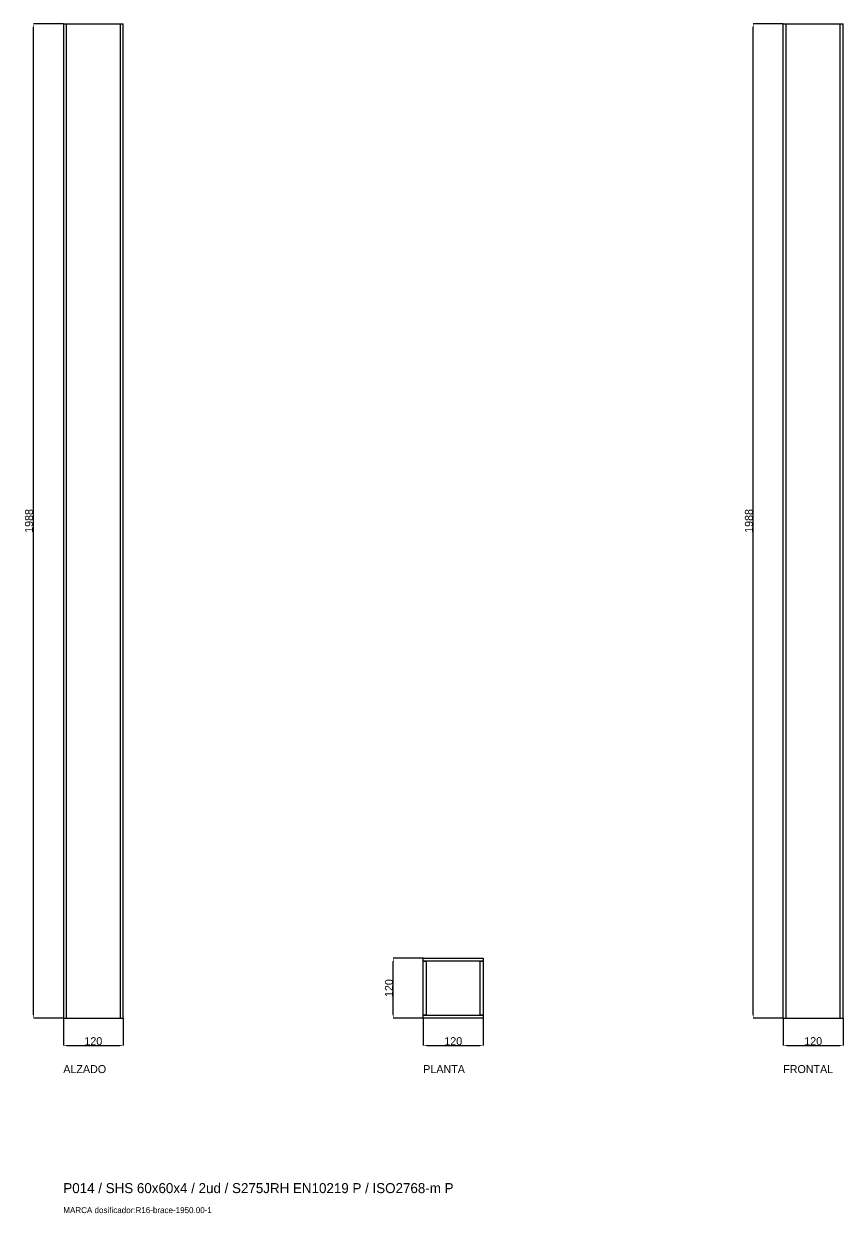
# Model space of a CAD drawing. Header units: millimetres. Extents: x -79 to 13940, y -87340 to 371.
# Drawn here: x -79 to 1560, y -17359 to -14981 of the extents above; entities that cross this region are included whole.
import ezdxf

# ---------------------------------------------------------------- set-up
doc = ezdxf.new("R2010")
doc.units = ezdxf.units.MM
for name, color, linetype in [('R18_COTAS_P', 1, 'Continuous'), ('R18_PIEZAS_P', 3, 'Continuous'), ('R18_TEXTOS', 7, 'Continuous')]:
    doc.layers.add(name, color=color, linetype=linetype)
doc.dimstyles.get("Standard").update_dxf_attribs({"dimtxt": 2.5, "dimasz": 2.5, "dimexe": 1.25, "dimexo": 0.625, "dimtad": 1, "dimcen": 2.5, "dimazin": 3, "dimtfac": 1, "dimtmove": 0, "dimatfit": 3})

# ---------------------------------------------------------------- blocks, each defined once
blk = doc.blocks.new('_CLOSEDFILLED')
at = {"color": 0, "linetype": 'BYBLOCK'}
blk.add_solid([(-1, 0.16), (0, 0), (-1, -0.16)], dxfattribs=at)
blk = doc.blocks.new('*D77')
for p, q in [((0, -16969.2), (0, -17024.2)), ((120, -16969.2), (120, -17024.2)), ((7, -17024.2), (113, -17024.2))]:
    blk.add_line(p, q)
at = {"layer": 'Defpoints'}
for p in [(0, -16969.2), (120, -16969.2), (0, -17024.2)]:
    blk.add_point(p, dxfattribs=at)
at = {"layer": 'R18_COTAS_P', "xscale": 7, "yscale": 7, "rotation": 180}
blk.add_blockref('_CLOSEDFILLED', (0, -17024.2), dxfattribs=at)
at = {"layer": 'R18_COTAS_P', "xscale": 7, "yscale": 7}
blk.add_blockref('_CLOSEDFILLED', (120, -17024.2), dxfattribs=at)
at = {"layer": 'R18_COTAS_P', "insert": (60, -17015.5), "char_height": 16, "attachment_point": 5}
blk.add_mtext('120', dxfattribs=at)
blk = doc.blocks.new('*D78')
for p, q in [((0, -14981.2), (-60, -14981.2)), ((-60, -16962.2), (-60, -14988.2)), ((0, -16969.2), (-60, -16969.2))]:
    blk.add_line(p, q)
at = {"layer": 'Defpoints'}
for p in [(0, -14981.2), (-60, -16969.2), (0, -16969.2)]:
    blk.add_point(p, dxfattribs=at)
at = {"layer": 'R18_COTAS_P', "xscale": 7, "yscale": 7}
for p, rotation in [((-60, -14981.2), 90), ((-60, -16969.2), 270)]:
    blk.add_blockref('_CLOSEDFILLED', p, dxfattribs=dict(at, rotation=rotation))
at = {"layer": 'R18_COTAS_P', "insert": (-68.6, -15975.2), "char_height": 16, "attachment_point": 5, "rotation": 90}
blk.add_mtext('1988', dxfattribs=at)
blk = doc.blocks.new('*D79')
for p, q in [((720, -16969.2), (720, -17024.2)), ((840, -16969.2), (840, -17024.2)), ((727, -17024.2), (833, -17024.2))]:
    blk.add_line(p, q)
at = {"layer": 'Defpoints'}
for p in [(720, -16969.2), (840, -16969.2), (720, -17024.2)]:
    blk.add_point(p, dxfattribs=at)
at = {"layer": 'R18_COTAS_P', "xscale": 7, "yscale": 7, "rotation": 180}
blk.add_blockref('_CLOSEDFILLED', (720, -17024.2), dxfattribs=at)
at = {"layer": 'R18_COTAS_P', "xscale": 7, "yscale": 7}
blk.add_blockref('_CLOSEDFILLED', (840, -17024.2), dxfattribs=at)
at = {"layer": 'R18_COTAS_P', "insert": (780, -17015.5), "char_height": 16, "attachment_point": 5}
blk.add_mtext('120', dxfattribs=at)
blk = doc.blocks.new('*D80')
for p, q in [((720, -16849.2), (660, -16849.2)), ((660, -16962.2), (660, -16856.2)), ((720, -16969.2), (660, -16969.2))]:
    blk.add_line(p, q)
at = {"layer": 'Defpoints'}
for p in [(720, -16849.2), (660, -16969.2), (720, -16969.2)]:
    blk.add_point(p, dxfattribs=at)
at = {"layer": 'R18_COTAS_P', "xscale": 7, "yscale": 7}
for p, rotation in [((660, -16849.2), 90), ((660, -16969.2), 270)]:
    blk.add_blockref('_CLOSEDFILLED', p, dxfattribs=dict(at, rotation=rotation))
at = {"layer": 'R18_COTAS_P', "insert": (651.4, -16909.2), "char_height": 16, "attachment_point": 5, "rotation": 90}
blk.add_mtext('120', dxfattribs=at)
blk = doc.blocks.new('*D81')
for p, q in [((1440, -16969.2), (1440, -17024.2)), ((1560, -16969.2), (1560, -17024.2)), ((1447, -17024.2), (1553, -17024.2))]:
    blk.add_line(p, q)
at = {"layer": 'Defpoints'}
for p in [(1440, -16969.2), (1560, -16969.2), (1440, -17024.2)]:
    blk.add_point(p, dxfattribs=at)
at = {"layer": 'R18_COTAS_P', "xscale": 7, "yscale": 7, "rotation": 180}
blk.add_blockref('_CLOSEDFILLED', (1440, -17024.2), dxfattribs=at)
at = {"layer": 'R18_COTAS_P', "xscale": 7, "yscale": 7}
blk.add_blockref('_CLOSEDFILLED', (1560, -17024.2), dxfattribs=at)
at = {"layer": 'R18_COTAS_P', "insert": (1500, -17015.5), "char_height": 16, "attachment_point": 5}
blk.add_mtext('120', dxfattribs=at)
blk = doc.blocks.new('*D82')
for p, q in [((1440, -14981.2), (1380, -14981.2)), ((1380, -16962.2), (1380, -14988.2)), ((1440, -16969.2), (1380, -16969.2))]:
    blk.add_line(p, q)
at = {"layer": 'Defpoints'}
for p in [(1440, -14981.2), (1380, -16969.2), (1440, -16969.2)]:
    blk.add_point(p, dxfattribs=at)
at = {"layer": 'R18_COTAS_P', "xscale": 7, "yscale": 7}
for p, rotation in [((1380, -14981.2), 90), ((1380, -16969.2), 270)]:
    blk.add_blockref('_CLOSEDFILLED', p, dxfattribs=dict(at, rotation=rotation))
at = {"layer": 'R18_COTAS_P', "insert": (1371.4, -15975.2), "char_height": 16, "attachment_point": 5, "rotation": 90}
blk.add_mtext('1988', dxfattribs=at)

msp = doc.modelspace()

# ---------------------------------------------------------------- linework, layer by layer
at = {"layer": 'R18_PIEZAS_P'}
for p, q in [((0, -14981.168), (120, -14981.168)), ((0, -14981.168), (0, -16969.168)), ((0, -14981.168), (6, -14981.168)), ((6, -16969.168), (6, -14981.168)), ((114, -14981.168), (120, -14981.168)), ((114, -14981.168), (114, -16969.168)), ((120, -16969.168), (120, -14981.168)), ((1440, -14981.168), (1446, -14981.168)), ((1440, -16969.168), (1440, -14981.168)), ((1446, -16969.168), (1446, -14981.168)), ((1446, -14981.168), (1554, -14981.168)), ((1554, -14981.168), (1560, -14981.168)), ((1554, -16969.168), (1554, -14981.168)), ((1560, -16969.168), (1560, -14981.168)), ((720, -16855.168), (720, -16849.168)), ((720, -16849.168), (840, -16849.168)), ((840, -16855.168), (720, -16855.168)), ((720, -16963.168), (720, -16855.168)), ((720, -16855.168), (726, -16855.168)), ((726, -16855.168), (726, -16963.168)), ((834, -16963.168), (834, -16855.168)), ((834, -16855.168), (840, -16855.168)), ((840, -16849.168), (840, -16855.168)), ((840, -16855.168), (840, -16963.168)), ((0, -16969.168), (120, -16969.168)), ((0, -16969.168), (6, -16969.168)), ((114, -16969.168), (120, -16969.168)), ((720, -16969.168), (720, -16963.168)), ((720, -16963.168), (840, -16963.168)), ((726, -16963.168), (720, -16963.168)), ((840, -16969.168), (720, -16969.168)), ((840, -16963.168), (834, -16963.168)), ((840, -16963.168), (840, -16969.168)), ((1440, -16969.168), (1446, -16969.168)), ((1446, -16969.168), (1554, -16969.168)), ((1554, -16969.168), (1560, -16969.168))]:
    msp.add_line(p, q, dxfattribs=at)

# ---------------------------------------------------------------- texts
at = {"layer": 'R18_TEXTOS'}
for s, height, p in [('ALZADO', 16, (0, -17079.168)), ('PLANTA', 16, (720, -17079.168)), ('FRONTAL', 16, (1440, -17079.168)), ('P014 / SHS 60x60x4 / 2ud / S275JRH EN10219 P / ISO2768-m P', 20, (0, -17319.168)), ('MARCA dosificador:R16-brace-1950.00-1', 12, (0, -17359.168))]:
    msp.add_text(s, height=height, dxfattribs=at).set_placement(p)

# ---------------------------------------------------------------- dimensions: what is measured, and where the dimension line sits
at = {"layer": 'R18_COTAS_P'}
for base, p1, p2, picture, middle in [((-60, -16969.168), (0, -16969.168), (0, -14981.168), '*D78', (-68.625, -15975.168)), ((1380, -16969.168), (1440, -16969.168), (1440, -14981.168), '*D82', (1371.375, -15975.168)), ((660, -16969.168), (720, -16969.168), (720, -16849.168), '*D80', (651.375, -16909.168))]:
    dim = msp.add_linear_dim(base=base, p1=p1, p2=p2, angle=90, dimstyle='Standard', override={"dimtxt": 16, "dimasz": 7, "dimtad": 1, "dimdec": 2}, dxfattribs=at)
    dim.commit()
    dim.dimension.update_dxf_attribs({"geometry": picture, "text_midpoint": middle})
for base, p1, p2, picture, middle in [((0, -17024.168), (0, -16969.168), (120, -16969.168), '*D77', (60, -17015.543)), ((720, -17024.168), (720, -16969.168), (840, -16969.168), '*D79', (780, -17015.543)), ((1440, -17024.168), (1440, -16969.168), (1560, -16969.168), '*D81', (1500, -17015.543))]:
    dim = msp.add_linear_dim(base=base, p1=p1, p2=p2, dimstyle='Standard', override={"dimtxt": 16, "dimasz": 7, "dimtad": 1, "dimdec": 2}, dxfattribs=at)
    dim.commit()
    dim.dimension.update_dxf_attribs({"geometry": picture, "text_midpoint": middle})

doc.saveas('drawing.dxf')
